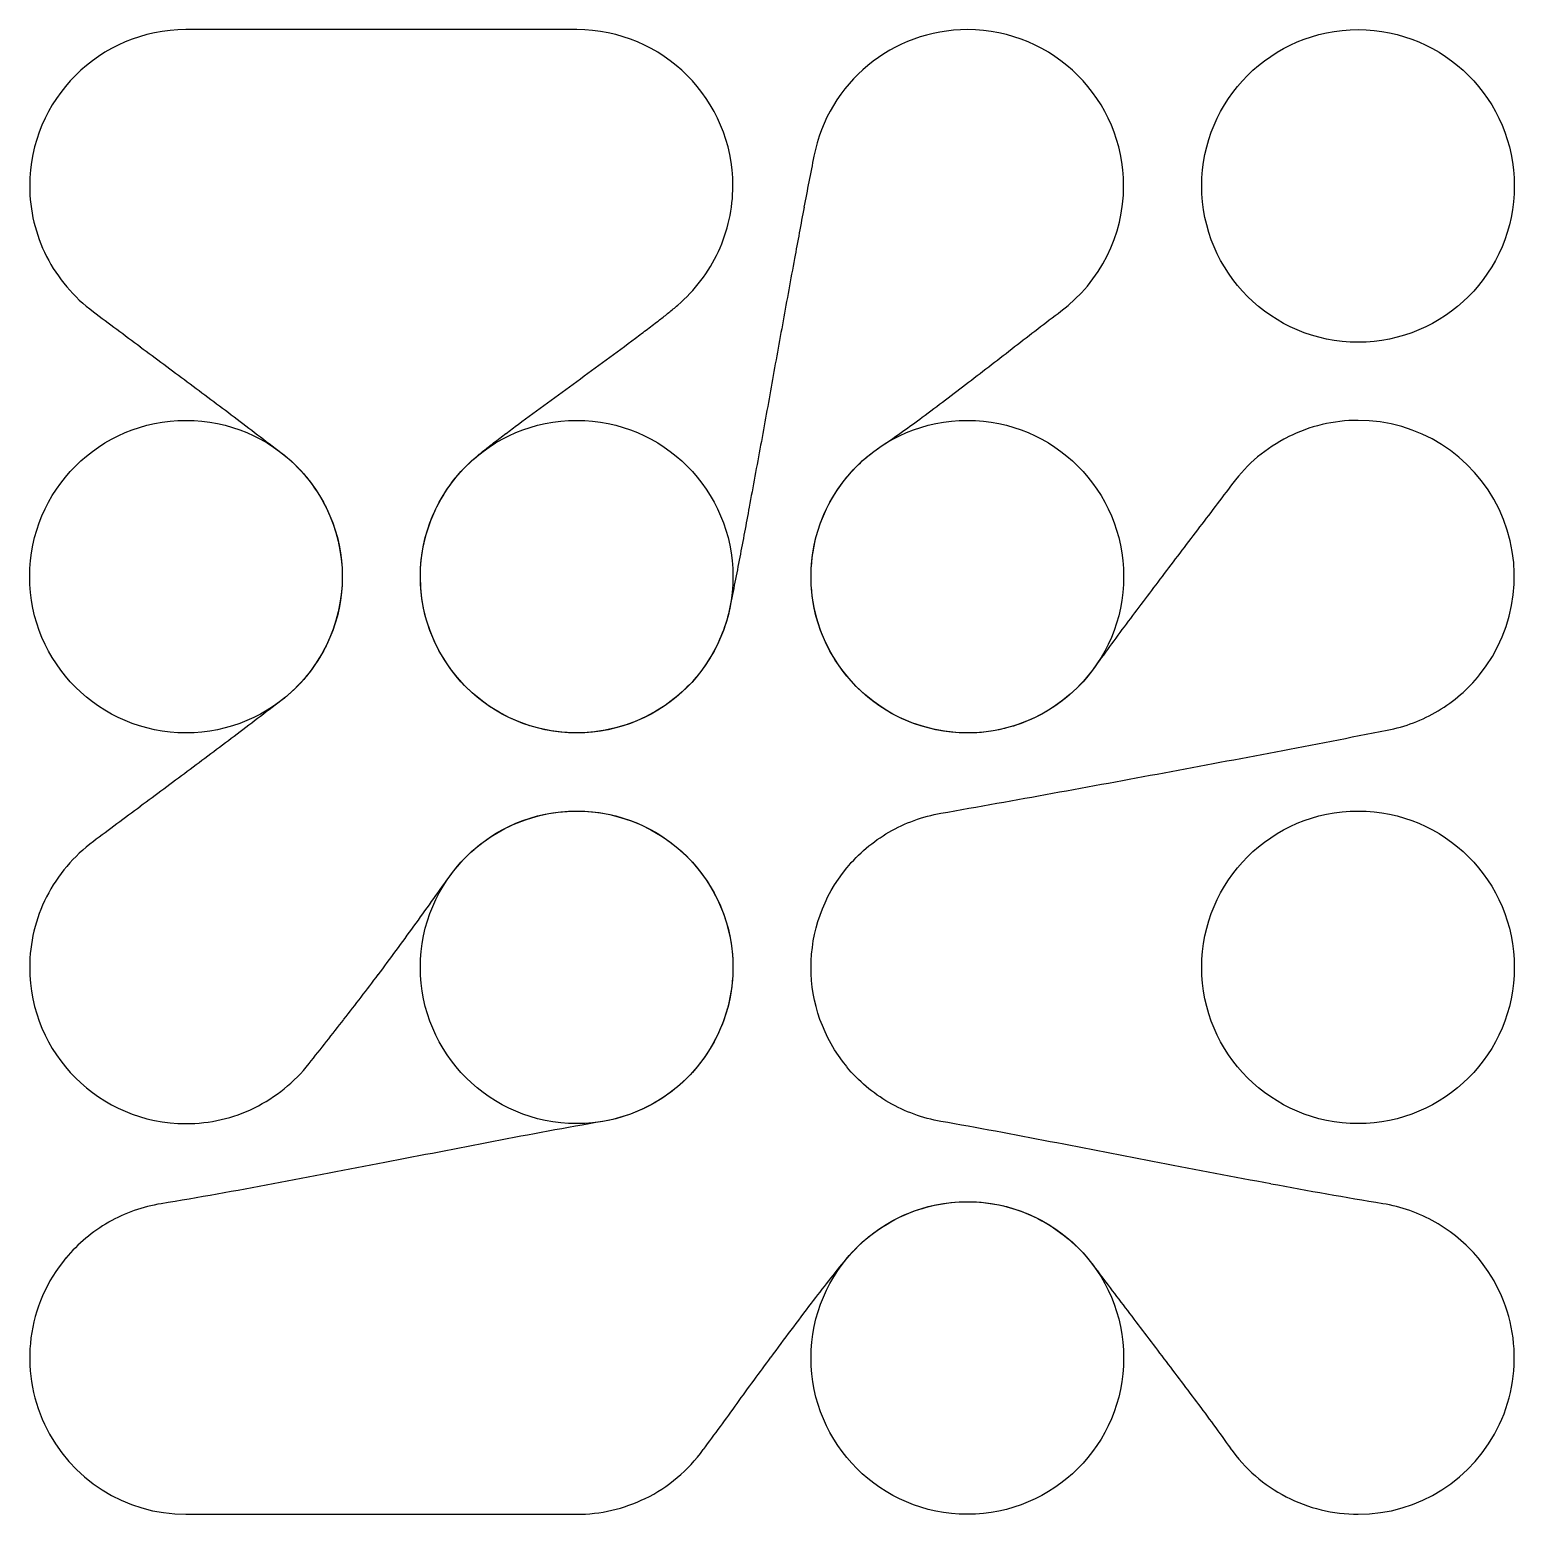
# Model space of a CAD drawing. Header units: millimetres. Extents: x 1804 to 1994, y -120 to 70.
import ezdxf

# ---------------------------------------------------------------- set-up
doc = ezdxf.new("R2010")
doc.units = ezdxf.units.MM
doc.layers.add('Default', color=226, linetype='Continuous', true_color=0x8f0063)

msp = doc.modelspace()

# ---------------------------------------------------------------- linework, layer by layer
at = {"layer": 'Default'}
for p, q in [((1873.87, 69.52), (1824.09, 69.52)), ((1824.09, -120.48), (1873.87, -120.48))]:
    msp.add_line(p, q, dxfattribs=at)
for centre in [(1973.98, 49.52), (1823.98, -0.48), (1873.98, -0.48), (1923.98, -0.48), (1873.98, -50.48), (1973.98, -50.48), (1923.98, -100.48)]:
    msp.add_circle(centre, 20, dxfattribs=at)
for centre, radius, start, end in [((1823.98, 49.52), 20, 90, 180), ((1823.98, 29.52), 40, 89.9208, 90), ((1823.98, 29.52), 40, 89.8416, 89.9208), ((1873.98, 29.52), 40, 90.0792, 90.1584), ((1873.98, 29.52), 40, 90, 90.0792), ((1873.98, 49.52), 20, 0, 90), ((1923.98, 49.52), 20, 90, 169.0332), ((1923.98, 49.52), 20, 360, 90), ((2447.89, -55.42), 554.32, 168.6864, 169.3751), ((1823.92, 49.52), 19.94, 180, 206.8915), ((1874.02, 49.52), 19.95, 335.0935, 360), ((1923.98, 49.52), 20, 306.7916, 360), ((3840.19, -316.61), 1970.9, 169.37507, 169.56876), ((1824.12, 49.62), 20.16, 206.8915, 233.4985), ((1873.86, 49.59), 20.13, 310.4033, 335.0935), ((4796.09, -492.59), 2942.87, 169.56876, 169.72671), ((1858.55, 67.39), 43.61, 308.6044, 310.5583), ((12544.38, 14456.25), 17977.75, 233.3465, 233.370384), ((1790.12, 153.87), 153.9, 307.1465, 307.8717), ((1813.2, 124.19), 116.3, 307.8717, 308.6044), ((1699.71, 273.22), 303.62, 306.7789, 307.1465), ((54898.7, -9573.66), 53861.8, 169.726707, 169.735337), ((1598.08, 409.17), 473.36, 306.2146, 306.7789), ((1213.16, 950.9), 1167.86, 307.50088, 307.86735), ((-55.45, 2667.23), 3272.11, 306.13298, 306.21461), ((1542.11, 522.21), 627.5, 307.16247, 307.50088), ((1743.95, 255.94), 293.38, 306.4386, 307.1625), ((1788.68, 195.36), 218.08, 305.6156, 306.4386), ((1973.98, -0.42), 19.94, 90, 116.7243), ((1973.98, -0.48), 20, 321.049, 90), ((1861.3, 93.98), 93.37, 303.6934, 305.6156), ((1974.08, -0.63), 20.17, 116.7243, 143.1513), ((3740.03, -1356.16), 2246.35, 142.6873, 142.87816), ((3331.54, -1046.97), 1734.04, 142.87816, 143.1152), ((2167.62, -173.56), 278.86, 143.1152, 144.5891), ((1974.05, -0.54), 19.91, 300.7956, 321.049), ((1973.87, -0.24), 20.26, 280.8832, 300.7956), ((1349.13, 3195.22), 3276.22, 280.55341, 281.06121), ((1356.09, 3157.82), 3238.17, 280.03965, 280.55341), ((12544.38, -14457.21), 17977.75, 126.629616, 126.6535), ((1824.12, -50.58), 20.16, 126.5015, 153.1085), ((-276.11, 1486.9), 2623.19, 324.26315, 324.43171), ((1823.92, -50.48), 19.94, 153.1085, 180), ((1546.24, 175.63), 378.11, 323.0937, 324.2631), ((1823.98, -50.48), 20, 180, 270), ((1574.22, 154.62), 343.11, 321.8908, 323.0937), ((300.07, 1154.01), 1962.45, 321.68047, 321.8908), ((1823.87, -50.33), 20.18, 296.0687, 321.8391), ((1823.98, -50.55), 19.94, 270, 296.0687), ((2016.39, -865.95), 807.81, 99.9142, 100.92056), ((1754.98, -1001.66), 946.07, 79.0564, 79.91817), ((3516.28, -8639.75), 8724.98, 100.920564, 101.013741), ((1824.07, -100.7), 20.23, 99.2822, 119.5817), ((1973.89, -100.7), 20.23, 60.4404, 80.7454), ((1823.92, -100.44), 19.92, 119.5817, 140.1821), ((1974.04, -100.43), 19.92, 39.8334, 60.4404), ((1823.98, -100.48), 20, 140.1821, 270), ((2461.38, 300.38), 650.44, 216.72978, 217.37051), ((1973.98, -100.48), 20, 270, 39.8334), ((1020.52, 529.74), 1080.94, 323.56716, 323.95585), ((1974.08, -100.34), 20.17, 215.3822, 242.5426), ((1873.55, -100.05), 20.6, 310.2045, 323.8522), ((1874.06, -100.66), 19.81, 296.0182, 310.2045), ((1873.98, -100.48), 20, 270, 296.0182), ((1973.98, -100.54), 19.94, 242.5426, 270), ((1823.98, -80.48), 40, 270, 270.0792), ((1823.98, -80.48), 40, 270.0792, 270.1584), ((1873.98, -80.48), 40, 269.8416, 269.9208), ((1873.98, -80.48), 40, 269.9208, 270)]:
    msp.add_arc(centre, radius, start, end, dxfattribs=at)
at = {"layer": 'Default', "extrusion": (0, 0, -1)}
for centre, radius, start, end in [((-2280.9, -422.29), 571.6, 52.1326, 52.8814), ((42.71, -2474), 3118.88, 126.62962, 126.76729), ((-185.69, -2168.32), 2737.3, 126.76729, 126.9244), ((-5055.65, -4333.37), 5395.75, 53.81762, 53.86702), ((8534.76, 1913.75), 10603.43, 190.264663, 190.308226), ((-2171.41, -390.01), 510.17, 53.2951, 53.8176), ((-1489.41, -433.47), 567.18, 126.9244, 127.6826), ((-2058.44, -238.48), 321.16, 52.9498, 53.2951), ((-1961.12, -109.57), 159.64, 52.2551, 52.9498), ((-1823.84, -0.58), 20.16, 127.535, 153.6293), ((-1889.63, -18.75), 44.06, 49.6433, 51.5549), ((-1937.04, -78.46), 120.3, 51.5549, 52.2551), ((299.68, 415.96), 2233.24, 190.30823, 190.51506), ((-1924.92, -1.68), 21.52, 49.7729, 56.669), ((-1874.09, -0.56), 20.13, 25.0177, 49.8315), ((-1923.65, -0.19), 19.56, 42.1884, 49.7729), ((-1923.98, -0.48), 20, 270, 42.1884), ((-836.37, 856.86), 1404.5, 217.00744, 217.3127), ((-1824.04, -0.48), 19.94, 153.6293, 206.3707), ((-1873.94, -0.48), 19.96, 360, 25.0177), ((-342.79, 296.71), 1579.8, 190.51506, 190.7512), ((-1457.39, 85.07), 445.28, 190.7512, 191.589), ((-1873.98, -0.48), 20, 231.3396, 360), ((-1873.74, -0.37), 20.26, 191.4134, 211.2086), ((-1823.84, -0.39), 20.16, 206.3707, 232.465), ((-1874.03, -0.55), 19.91, 211.2086, 231.3396), ((-1923.87, -0.34), 20.17, 215.2444, 242.4666), ((-1489.41, 432.5), 567.18, 232.3174, 233.0756), ((-1923.98, -0.55), 19.94, 242.4666, 270), ((-185.69, 2167.35), 2737.3, 233.0756, 233.23271), ((42.71, 2473.03), 3118.88, 233.23271, 233.37038), ((-1873.98, -50.43), 19.94, 62.5706, 90), ((-1873.98, -50.48), 20, 90, 219.5649), ((-1924.07, -50.71), 20.24, 59.9651, 80.1234), ((-1874.08, -50.62), 20.16, 35.4196, 62.5706), ((-1923.92, -50.43), 19.92, 39.4942, 59.9651), ((-1923.98, -50.48), 20, 320.5239, 39.4942), ((-1874.04, -50.54), 19.92, 219.5649, 240.0655), ((-1923.92, -50.54), 19.92, 300.0582, 320.5239), ((-1873.88, -50.26), 20.24, 240.0655, 260.2504), ((-1924.08, -50.26), 20.24, 279.9141, 300.0582), ((-7984.92, 31217.93), 31870.3, 280.918017, 280.943599), ((-1433.57, 2061.2), 2176.76, 258.98626, 259.36924), ((-2497.61, 2770.89), 2898.85, 280.63078, 280.91802), ((-1706.08, 609.35), 699.56, 259.36924, 260.5609), ((-2088.87, 593.28), 683.22, 279.41211, 280.63078), ((-1923.98, -100.48), 20, 65.6455, 90), ((-1923.98, -100.42), 19.94, 90, 116.8644), ((-1923.91, -100.32), 19.82, 52.3514, 65.6455), ((-1923.87, -100.63), 20.17, 116.8644, 143.4299), ((-1924.35, -100.9), 20.56, 39.527, 52.3514), ((-1997.85, -162.21), 116.27, 38.003, 39.7769), ((-2167.25, -294.57), 331.25, 37.3804, 38.003), ((-2240.95, -350.88), 423.99, 36.7972, 37.3804), ((700.99, -2114.86), 3328.75, 142.62949, 142.7547), ((-2541.72, -575.86), 799.6, 36.48795, 36.7972), ((-2659.98, -663.33), 946.7, 36.04415, 36.48795), ((-1190.83, -676.53), 952.24, 142.7547, 143.19752), ((-1685.65, -306.33), 334.27, 143.1975, 144.4589)]:
    msp.add_arc(centre, radius, start, end, dxfattribs=at)

doc.saveas('drawing.dxf')
